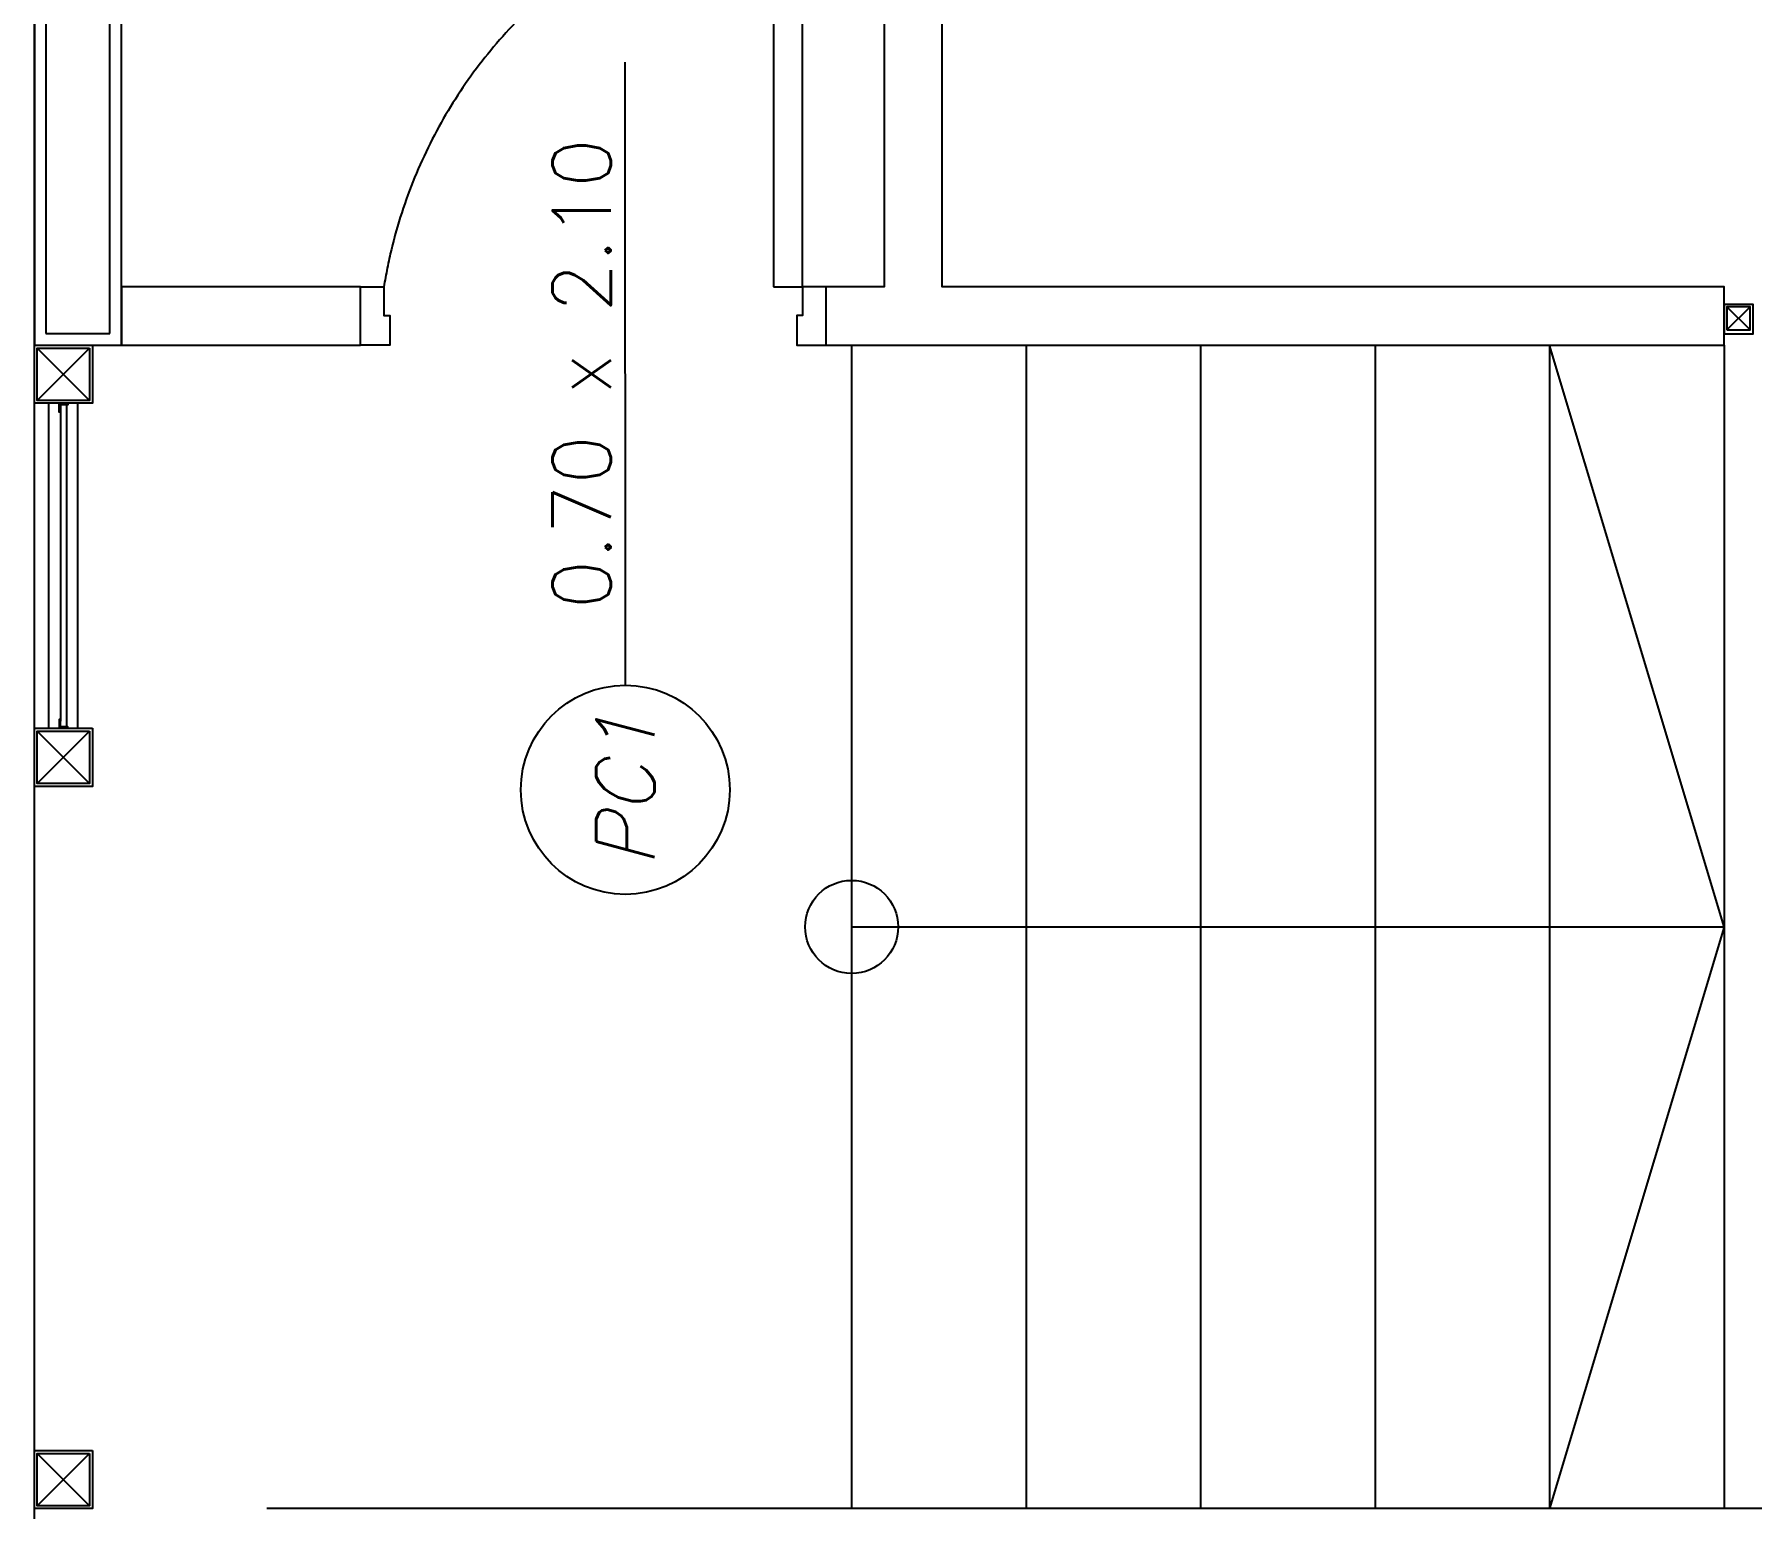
# Model space of a CAD drawing. Header units: millimetres. Extents: x 2698011 to 2856548, y 1019778 to 1210064.
# Drawn here: x 2741826 to 2744779, y 1168211 to 1170745 of the extents above; entities that cross this region are included whole.
import ezdxf
from ezdxf.enums import TextEntityAlignment as Align

# ---------------------------------------------------------------- set-up
doc = ezdxf.new("R2010")
doc.units = ezdxf.units.MM
doc.linetypes.add('CONTINUA', pattern=[0])
doc.linetypes.add('DASHED2', pattern=[9.525, 6.35, -3.175])
for name, color, linetype in [('.REVOQUE', 9, 'Continuous'), ('00 Mamparas de baño', 9, 'Continuous'), ('00 Proy. de Puertas', 9, 'DASHED2'), ('A-Aberturas', 9, 'Continuous'), ('Arq. Mamparas metálicas', 9, 'Continuous'), ('DURLOCK', 9, 'Continuous'), ('GRADIL', 9, 'Continuous'), ('LOTES', 9, 'Continuous'), ('Mampostería', 9, 'Continuous'), ('nomenclatura de aberturas', 9, 'Continuous'), ('Pilar-met', 9, 'CONTINUA'), ('piso', 9, 'Continuous')]:
    doc.layers.add(name, color=color, linetype=linetype)
doc.styles.add('_ROMANS', font='ROMANS.SHX')
doc.styles.add('_Romans Obl', font='ROMANS.SHX', dxfattribs={"oblique": 15})

# ---------------------------------------------------------------- blocks, each defined once
blk = doc.blocks.new('A$C1FB93DB3')
at = {"layer": 'LOTES', "ltscale": 3}
blk.add_line((62.5425, -108.0609), (-13.3985, -100.6673), dxfattribs=at)
blk = doc.blocks.new('p70.1')
at = {"layer": '00 Mamparas de baño'}
for p, q in [((84.6043, 274.3291, 0), (84.6443, 274.3291, 0)), ((84.7343, 274.3292, 0), (84.6943, 274.3291, 0))]:
    blk.add_line(p, q, dxfattribs=at)
at = {"layer": '00 Mamparas de baño', "elevation": 0}
for points in [[(84.6042, 274.96), (84.6442, 274.96), (84.6441, 275.0091), (84.6541, 275.0091), (84.6541, 275.06), (84.6041, 275.06)], [(85.4042, 274.96), (85.3642, 274.96), (85.3641, 275.0093), (85.3541, 275.0093), (85.3541, 275.06), (85.4042, 275.06)], [(84.6443, 274.3091), (84.5943, 274.3091), (84.5943, 274.4091), (84.6043, 274.4091), (84.6043, 274.3091)], [(84.6943, 274.3091), (84.7443, 274.3092), (84.7443, 274.4092), (84.7343, 274.4092), (84.7343, 274.3092)]]:
    blk.add_lwpolyline(points, dxfattribs=at)
blk.add_lwpolyline([(84.6942, 274.96), (84.6442, 274.96), (84.6443, 274.2591), (84.6943, 274.2591)], close=True, dxfattribs=at)
at = {"layer": '00 Proy. de Puertas', "ltscale": 0.3}
blk.add_arc((84.5244, 275.0945, 0), 0.8504, 281.5215, 350.8995, dxfattribs=at)
blk = doc.blocks.new('A$C54187F69')
at = {"layer": '00 Mamparas de baño'}
blk.add_blockref('p70.1', (-84.6041, -275.06, 0), dxfattribs=at)
blk = doc.blocks.new('cot abert izq')
blk.add_line((0.3594, 0), (2.5012, 0))
blk.add_circle((0, 0), 0.3594)
at = {"style": '_ROMANS'}
for tag, p in [('DIM', (1.4303, 0.05)), ('ANT', (1.4303, -0.25))]:
    blk.add_attdef(tag, text='', height=0.2, rotation=360, dxfattribs=at).set_placement(p, align=Align.CENTER)
at = {"style": '_Romans Obl', "oblique": 15}
blk.add_attdef('ABERTURA', text='', height=0.2, rotation=360, dxfattribs=at).set_placement((0, 0), align=Align.MIDDLE_CENTER)

msp = doc.modelspace()

# ---------------------------------------------------------------- linework, layer by layer
at = {"layer": '.REVOQUE'}
msp.add_lwpolyline([(2741975.849, 1172810.659), (2762493.242, 1172810.676), (2762493.082, 1173010.339), (2741825.849, 1173010.659), (2741825.849, 1170210.659), (2741975.849, 1170210.659)], close=True, dxfattribs=at)
at = {"layer": 'A-Aberturas'}
for p, q in [((2744776.091, 1170236.768), (2744736.091, 1170276.768)), ((2744736.091, 1170236.768), (2744776.091, 1170276.768)), ((2744776.091, 1170236.768), (2744736.091, 1170276.768)), ((2744736.091, 1170236.768), (2744776.091, 1170276.768))]:
    msp.add_line(p, q, dxfattribs=at)
at = {"layer": 'A-Aberturas', "linetype": 'ByBlock'}
for p, q in [((2741920.822, 1170115.649), (2741830.823, 1170205.659)), ((2741920.823, 1170205.659), (2741830.823, 1170115.659)), ((2741920.822, 1170115.649), (2741830.823, 1170205.659)), ((2741920.823, 1170205.659), (2741830.823, 1170115.659)), ((2741920.823, 1169457.062), (2741830.823, 1169547.072)), ((2741920.823, 1169547.072), (2741830.823, 1169457.072)), ((2741920.848, 1168215.649), (2741830.849, 1168305.659)), ((2741920.849, 1168305.659), (2741830.849, 1168215.659))]:
    msp.add_line(p, q, dxfattribs=at)
at = {"layer": 'A-Aberturas'}
msp.add_lwpolyline([(2744736.091, 1170236.768), (2744776.091, 1170236.768), (2744776.091, 1170276.768), (2744736.091, 1170276.768)], close=True, dxfattribs=at)
msp.add_lwpolyline([(2744736.091, 1170236.768), (2744776.091, 1170236.768), (2744776.091, 1170276.768), (2744736.091, 1170276.768)], close=True, dxfattribs=at)
at = {"layer": 'A-Aberturas', "linetype": 'ByBlock'}
for points in [[(2741883.323, 1170110.659), (2741883.323, 1170108.159), (2741870.823, 1170108.159), (2741870.823, 1170095.659), (2741868.322, 1170095.659), (2741868.322, 1170110.659), (2741883.323, 1170110.659)], [(2741883.323, 1170110.659), (2741883.323, 1170108.159), (2741870.823, 1170108.159), (2741870.823, 1170095.659), (2741868.322, 1170095.659), (2741868.322, 1170110.659), (2741883.323, 1170110.659)], [(2741883.324, 1169552.07), (2741883.324, 1169554.57), (2741870.824, 1169554.57), (2741870.824, 1169567.07), (2741868.323, 1169567.07), (2741868.323, 1169552.07), (2741883.324, 1169552.07)]]:
    msp.add_lwpolyline(points, dxfattribs=at)
at = {"layer": 'Arq. Mamparas metálicas'}
for points in [[(2741925.823, 1170210.659), (2741925.823, 1170110.659), (2741825.823, 1170110.659), (2741825.823, 1170210.659)], [(2741925.823, 1170210.659), (2741925.823, 1170110.659), (2741825.823, 1170110.659), (2741825.823, 1170210.659)], [(2741920.822, 1170205.659), (2741920.822, 1170115.659), (2741830.822, 1170115.659), (2741830.822, 1170205.659)], [(2741920.822, 1170205.659), (2741920.822, 1170115.659), (2741830.822, 1170115.659), (2741830.822, 1170205.659)], [(2741920.823, 1170205.659), (2741920.823, 1170115.659), (2741830.823, 1170115.659), (2741830.823, 1170205.659)], [(2741920.823, 1170205.659), (2741920.823, 1170115.659), (2741830.823, 1170115.659), (2741830.823, 1170205.659)], [(2741925.823, 1169552.072), (2741925.823, 1169452.072), (2741825.823, 1169452.072), (2741825.823, 1169552.072)], [(2741920.823, 1169547.072), (2741920.823, 1169457.072), (2741830.823, 1169457.072), (2741830.823, 1169547.072)], [(2741920.823, 1169547.072), (2741920.823, 1169457.072), (2741830.823, 1169457.072), (2741830.823, 1169547.072)], [(2741920.823, 1169547.072), (2741920.823, 1169457.072), (2741830.823, 1169457.072), (2741830.823, 1169547.072)], [(2741920.823, 1169547.072), (2741920.823, 1169457.072), (2741830.823, 1169457.072), (2741830.823, 1169547.072)], [(2741925.849, 1168310.659), (2741925.849, 1168210.659), (2741825.849, 1168210.659), (2741825.849, 1168310.659)], [(2741920.848, 1168305.659), (2741920.848, 1168215.659), (2741830.848, 1168215.659), (2741830.848, 1168305.659)], [(2741920.848, 1168305.659), (2741920.848, 1168215.659), (2741830.848, 1168215.659), (2741830.848, 1168305.659)], [(2741920.849, 1168305.659), (2741920.849, 1168215.659), (2741830.849, 1168215.659), (2741830.849, 1168305.659)], [(2741920.849, 1168305.659), (2741920.849, 1168215.659), (2741830.849, 1168215.659), (2741830.849, 1168305.659)]]:
    msp.add_lwpolyline(points, close=True, dxfattribs=at)
at = {"layer": 'DURLOCK'}
msp.add_lwpolyline([(2744731.11, 1170210.659), (2744731.085, 1170310.816), (2743386.763, 1170310.659), (2743386.738, 1172810.816), (2743286.763, 1172810.816), (2743286.763, 1170310.659), (2743186.763, 1170310.659), (2743186.813, 1170210.659), (2744731.11, 1170210.659)], dxfattribs=at)
msp.add_lwpolyline([(2741975.849, 1170210.659), (2742386.788, 1170210.659), (2742386.788, 1170310.659), (2741975.849, 1170310.659)], close=True, dxfattribs=at)
at = {"layer": 'GRADIL'}
for p, q in [((2741850.849, 1169552.07), (2741850.848, 1170110.659)), ((2741900.849, 1169552.07), (2741900.848, 1170110.659))]:
    msp.add_line(p, q, dxfattribs=at)
at = {"layer": 'GRADIL', "linetype": 'ByBlock'}
for p, q in [((2741870.827, 1170106.406), (2741870.85, 1169564.57)), ((2741880.837, 1170108.159), (2741880.851, 1169554.57))]:
    msp.add_line(p, q, dxfattribs=at)
at = {"layer": 'Mampostería'}
msp.add_lwpolyline([(2741955.849, 1172830.659), (2762493.146, 1172830.676), (2762493.018, 1172990.34), (2741845.849, 1172990.659), (2741845.849, 1170230.659), (2741955.849, 1170230.659)], close=True, dxfattribs=at)
at = {"layer": 'Pilar-met', "linetype": 'ByBlock'}
msp.add_lwpolyline([(2744731.091, 1170230.39), (2744781.091, 1170230.39), (2744781.091, 1170280.39), (2744731.091, 1170280.39), (2744731.091, 1170230.39)], dxfattribs=at)
at = {"layer": 'piso'}
for p, q in [((2743231.11, 1170210.659), (2743231.11, 1168210.69)), ((2743531.11, 1170210.659), (2743531.11, 1168210.69)), ((2743831.11, 1170210.659), (2743831.11, 1168210.69)), ((2744131.11, 1170210.659), (2744131.11, 1168210.69)), ((2744431.11, 1170210.659), (2744431.11, 1168210.69)), ((2744731.11, 1170210.659), (2744731.11, 1168210.69)), ((2751757.588, 1168210.69), (2742225.849, 1168210.69))]:
    msp.add_line(p, q, dxfattribs=at)
for points in [[(2741825.849, 1173010.659), (2827310.525, 1173010.659), (2827513.494, 1071926.241), (2741825.849, 1096710.659), (2741825.849, 1173010.659)], [(2743231.11, 1169210.675), (2744731.11, 1169210.675), (2744431.11, 1170210.659)], [(2744731.11, 1169210.675), (2744431.11, 1168210.69)]]:
    msp.add_lwpolyline(points, dxfattribs=at)
msp.add_circle((2743231.11, 1169210.675), 80, dxfattribs=at)

# ---------------------------------------------------------------- block references
at = {"xscale": 1000, "yscale": 1000, "zscale": 1000, "rotation": 275.5607761118083}
msp.add_blockref('A$C1FB93DB3', (2843317.747, 1169430.057), dxfattribs=at)
at = {"layer": 'A-Aberturas', "xscale": 1000, "yscale": 1000, "zscale": 1000, "rotation": 180}
msp.add_blockref('A$C54187F69', (2743186.813, 1170210.659), dxfattribs=at)
at = {"layer": 'nomenclatura de aberturas'}
ref = msp.add_blockref('cot abert izq', (2742841.977, 1169446.319), dxfattribs=dict(at, xscale=500.0000000000309, yscale=500.0000000000309, zscale=500.0000000000309, rotation=90.00016057438782))
ref.add_attrib('ABERTURA', 'PC1', dxfattribs={"layer": '0', "color": 2, "height": 100, "rotation": 90.000161, "style": '_Romans Obl', "oblique": 15}).set_placement((2742841.977, 1169446.319, 0), align=Align.MIDDLE_CENTER)
ref.add_attrib('DIM', '0.70 x 2.10', dxfattribs={"layer": '0', "color": 2, "height": 100, "rotation": 90.000161, "style": '_ROMANS'}).set_placement((2742816.975, 1170161.446, 0), align=Align.CENTER)

doc.saveas('drawing.dxf')
